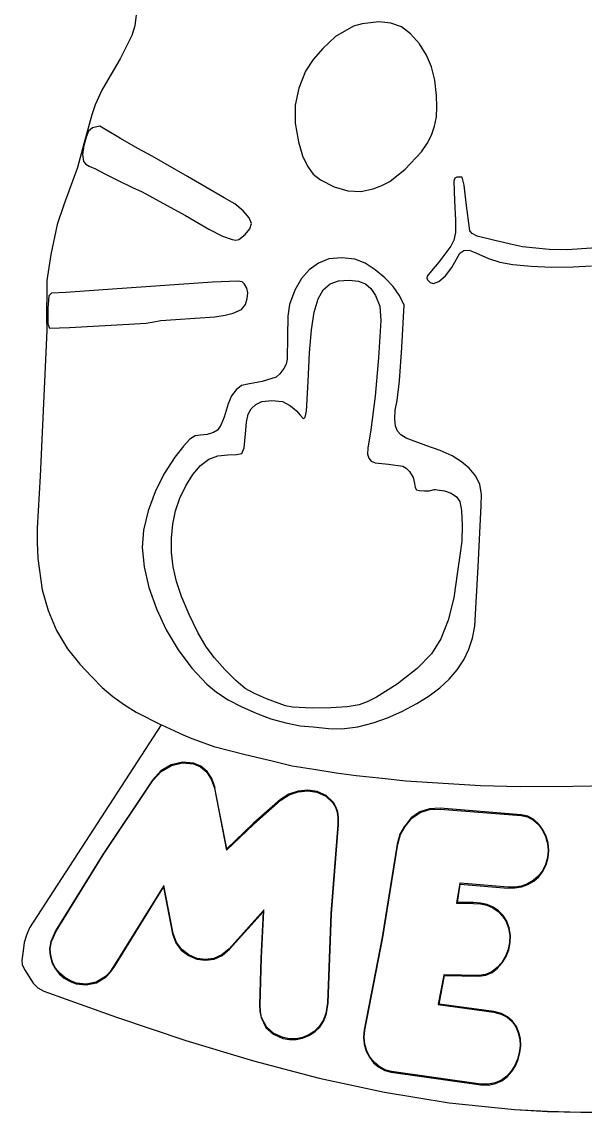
# Model space of a CAD drawing. Extents: x 14 to 196, y 22 to 275.
# Drawn here: x 14.4 to 97, y 21.6 to 181.5 of the extents above; entities that cross this region are included whole.
import ezdxf

# ---------------------------------------------------------------- set-up
doc = ezdxf.new("R2010")
doc.units = 0

msp = doc.modelspace()

# ---------------------------------------------------------------- linework, layer by layer
at = {"layer": 'Base'}
for p, q in [((31.17257, 182.52668), (30.997225, 180.9334)), ((30.997225, 180.9334), (30.57726, 179.48397)), ((30.57726, 179.48397), (28.859726, 176.059948)), ((28.859726, 176.059948), (27.0369, 172.97791)), ((27.0369, 172.97791), (26.164244, 171.484404)), ((26.164244, 171.484404), (25.16363, 169.33989)), ((24.68201, 167.86866), (23.49655, 163.61569)), ((25.16363, 169.33989), (24.68201, 167.86866)), ((23.49655, 163.61569), (22.5886, 160.16887)), ((22.5886, 160.16887), (20.58975, 154.6581)), ((20.58975, 154.6581), (19.62392, 151.81641)), ((19.62392, 151.81641), (18.668947, 147.40449)), ((18.668947, 147.40449), (18.11083, 143.5611)), ((18.07053, 142.55031), (18.043142, 138.247886)), ((18.11083, 143.5611), (18.07053, 142.55031)), ((18.043142, 138.247886), (18.08813, 136.22925)), ((18.08813, 136.22925), (17.10318, 114.90135)), ((17.10318, 114.90135), (16.6908, 107.28838)), ((16.6908, 107.28838), (16.659164, 105.202408)), ((16.659164, 105.202408), (16.782366, 102.847798)), ((16.782366, 102.847798), (17.42099, 98.2326)), ((17.42099, 98.2326), (18.282856, 95.188329)), ((18.282856, 95.188329), (19.53388, 92.256386)), ((19.53388, 92.256386), (21.099822, 89.584425)), ((21.099822, 89.584425), (22.90644, 87.3201)), ((22.90644, 87.3201), (24.66551, 85.46026)), ((24.66551, 85.46026), (26.20082, 83.91876)), ((26.20082, 83.91876), (27.7474, 82.607384)), ((27.7474, 82.607384), (29.49312, 81.35819)), ((29.49312, 81.35819), (31.17829, 80.30967)), ((31.17829, 80.30967), (34.85713, 78.43382)), ((34.85713, 78.43382), (15.55343, 48.67132)), ((15.55343, 48.67132), (15.109682, 47.602119)), ((14.787077, 46.528992), (14.60361, 45.33096)), ((15.109682, 47.602119), (14.787077, 46.528992)), ((14.60361, 45.33096), (14.424753, 43.895348)), ((14.424753, 43.895348), (14.482976, 43.300408)), ((14.482976, 43.300408), (14.82272, 42.55335)), ((14.82272, 42.55335), (16.08746, 40.580454)), ((16.08746, 40.580454), (16.790643, 39.871607)), ((16.790643, 39.871607), (17.67164, 39.38404)), ((17.67164, 39.38404), (28.285227, 35.584061)), ((28.285227, 35.584061), (38.485944, 32.170165)), ((38.485944, 32.170165), (48.369702, 29.175603)), ((48.369702, 29.175603), (58.032415, 26.633625)), ((58.032415, 26.633625), (67.569995, 24.577483)), ((67.569995, 24.577483), (77.078355, 23.040426)), ((77.078355, 23.040426), (86.653407, 22.055705)), ((86.653407, 22.055705), (91.495916, 21.780862)), ((91.495916, 21.780862), (96.391065, 21.656571)), ((96.391065, 21.656571), (101.350844, 21.68699))]:
    msp.add_line(p, q, dxfattribs=at)
at = {"layer": 'Base extrude'}
for p, q in [((63.03056, 180.86694), (60.39391, 179.35324)), ((64.312251, 181.220875), (63.03056, 180.86694)), ((66.74526, 181.48091), (64.312251, 181.220875)), ((68.542719, 181.31105), (66.74526, 181.48091)), ((70.071275, 180.75199), (68.542719, 181.31105)), ((71.425471, 179.75262), (70.071275, 180.75199)), ((60.39391, 179.35324), (58.558664, 177.57346)), ((72.69985, 178.26183), (71.425471, 179.75262)), ((58.558664, 177.57346), (57.155301, 175.980147)), ((73.725189, 176.618893), (72.69985, 178.26183)), ((57.155301, 175.980147), (56.03173, 174.29308)), ((74.462337, 174.889461), (73.725189, 176.618893)), ((56.03173, 174.29308), (55.018015, 171.803338)), ((74.948922, 172.961056), (74.462337, 174.889461)), ((75.22257, 170.7212), (74.948922, 172.961056)), ((55.018015, 171.803338), (54.508969, 169.28507)), ((75.282108, 169.060892), (75.22257, 170.7212)), ((54.508969, 169.28507), (54.49774, 166.670682)), ((75.191408, 167.561173), (75.282108, 169.060892)), ((54.49774, 166.670682), (54.97748, 163.89258)), ((74.934924, 166.185432), (75.191408, 167.561173)), ((24.184603, 165.453336), (23.849464, 164.588839)), ((24.769899, 165.98047), (24.184603, 165.453336)), ((25.85674, 166.19122), (24.769899, 165.98047)), ((28.89944, 164.37789), (25.85674, 166.19122)), ((73.862429, 163.659438), (74.497113, 164.897058)), ((74.497113, 164.897058), (74.934924, 166.185432)), ((23.5131, 163.366), (23.345434, 162.057781)), ((23.849464, 164.588839), (23.5131, 163.366)), ((23.5131, 163.366), (23.5131, 163.366)), ((31.41299, 162.92579), (28.89944, 164.37789)), ((54.97748, 163.89258), (55.584312, 161.878481)), ((73.015328, 162.435963), (73.862429, 163.659438)), ((23.345434, 162.057781), (23.466, 161.01465)), ((33.52965, 161.80647), (31.41299, 162.92579)), ((38.68903, 158.85007), (33.52965, 161.80647)), ((55.584312, 161.878481), (56.294342, 160.329376)), ((70.6217, 159.885), (73.015328, 162.435963)), ((23.466, 161.01465), (23.806915, 160.640334)), ((23.806915, 160.640334), (24.27554, 160.356215)), ((24.27554, 160.356215), (25.24282, 159.97144)), ((25.24282, 159.97144), (26.60656, 159.21128)), ((56.294342, 160.329376), (57.151174, 159.16989)), ((68.37041, 158.120513), (70.6217, 159.885)), ((26.60656, 159.21128), (28.46278, 158.30798)), ((28.46278, 158.30798), (30.67143, 157.21916)), ((44.11092, 155.70039), (38.68903, 158.85007)), ((57.151174, 159.16989), (58.19841, 158.32465)), ((58.19841, 158.32465), (60.217683, 157.301194)), ((77.891759, 158.595919), (77.758449, 158.158959)), ((78.18461, 158.74428), (77.891759, 158.595919)), ((78.98035, 158.71678), (78.18461, 158.74428)), ((79.260299, 157.550297), (78.98035, 158.71678)), ((30.67143, 157.21916), (32.07444, 156.55822)), ((60.217683, 157.301194), (62.198016, 156.736558)), ((62.198016, 156.736558), (64.112719, 156.635305)), ((64.112719, 156.635305), (65.9351, 157.002)), ((65.9351, 157.002), (67.220594, 157.508092)), ((65.9351, 157.002), (65.9351, 157.002)), ((67.220594, 157.508092), (68.37041, 158.120513)), ((77.758449, 158.158959), (77.86469, 155.27098)), ((79.55947, 154.9789), (79.260299, 157.550297)), ((32.07444, 156.55822), (35.11715, 154.90922)), ((45.629668, 154.798601), (44.11092, 155.70039)), ((77.86469, 155.27098), (78.008301, 152.436465)), ((35.11715, 154.90922), (38.42444, 153.12328)), ((46.894825, 153.774775), (45.629668, 154.798601)), ((47.760735, 152.767689), (46.894825, 153.774775)), ((80.08758, 150.86218), (79.55947, 154.9789)), ((38.42444, 153.12328), (41.86403, 151.12857)), ((48.08174, 151.91612), (47.760735, 152.767689)), ((47.841463, 151.163724), (48.08174, 151.91612)), ((78.008301, 152.436465), (77.982401, 150.627699)), ((41.86403, 151.12857), (43.84067, 150.100206)), ((46.238983, 149.570881), (47.16758, 150.30743)), ((47.16758, 150.30743), (47.841463, 151.163724)), ((77.982401, 150.627699), (77.755856, 149.480041)), ((80.441192, 150.456033), (80.08758, 150.86218)), ((81.170406, 150.082565), (80.441192, 150.456033)), ((43.84067, 150.100206), (45.24935, 149.56949)), ((45.24935, 149.56949), (45.814503, 149.502381)), ((45.814503, 149.502381), (46.238983, 149.570881)), ((77.755856, 149.480041), (77.29753, 148.62885)), ((83.77121, 149.4276), (81.170406, 150.082565)), ((86.52463, 148.78803), (83.77121, 149.4276)), ((87.798178, 148.531954), (86.52463, 148.78803)), ((77.29753, 148.62885), (75.576915, 146.266669)), ((78.14784, 146.71502), (78.61136, 147.56884)), ((78.61136, 147.56884), (79.207568, 147.9965)), ((79.207568, 147.9965), (79.985834, 148.013993)), ((79.985834, 148.013993), (80.99553, 147.63731)), ((80.99553, 147.63731), (82.833831, 146.792662)), ((89.26665, 148.36431), (87.798178, 148.531954)), ((91.73723, 148.11349), (89.26665, 148.36431)), ((94.434356, 148.068987), (91.73723, 148.11349)), ((98.6164, 148.37574), (94.434356, 148.068987)), ((57.8983, 146.10076), (56.551243, 145.148768)), ((59.442985, 146.75227), (57.8983, 146.10076)), ((61.35349, 146.8816), (59.442985, 146.75227)), ((63.245126, 146.733012), (61.35349, 146.8816)), ((64.73828, 146.12121), (63.245126, 146.733012)), ((66.231984, 145.159695), (64.73828, 146.12121)), ((75.576915, 146.266669), (74.46398, 144.98277)), ((76.519321, 144.290605), (77.473466, 145.479981)), ((77.473466, 145.479981), (78.14784, 146.71502)), ((82.833831, 146.792662), (84.48889, 146.258746)), ((84.48889, 146.258746), (86.421239, 145.924055)), ((86.421239, 145.924055), (89.09141, 145.67708)), ((89.09141, 145.67708), (92.075216, 145.553889)), ((92.075216, 145.553889), (95.244462, 145.57418)), ((95.244462, 145.57418), (97.942083, 145.719414)), ((56.551243, 145.148768), (55.420713, 143.864172)), ((67.645025, 143.97869), (66.231984, 145.159695)), ((68.849806, 142.698175), (67.645025, 143.97869)), ((73.847759, 144.196311), (73.805485, 143.92296)), ((73.805485, 143.92296), (73.91133, 143.65985)), ((74.46398, 144.98277), (73.847759, 144.196311)), ((75.536303, 143.414422), (76.519321, 144.290605)), ((27.70869, 142.29922), (20.87821, 141.806696)), ((42.39309, 143.3312), (27.70869, 142.29922)), ((46.133457, 143.502146), (42.39309, 143.3312)), ((46.749487, 143.36606), (46.133457, 143.502146)), ((47.08945, 143.04853), (46.749487, 143.36606)), ((47.408259, 142.464848), (47.08945, 143.04853)), ((47.533181, 141.751318), (47.408259, 142.464848)), ((55.420713, 143.864172), (54.464966, 142.18772)), ((58.623125, 142.234123), (59.612844, 143.083546)), ((59.612844, 143.083546), (60.864001, 143.513373)), ((60.864001, 143.513373), (62.41025, 143.60689)), ((62.41025, 143.60689), (63.7697, 143.469168)), ((63.7697, 143.469168), (64.790631, 143.097602)), ((64.790631, 143.097602), (65.589459, 142.42544)), ((65.589459, 142.42544), (66.2826, 141.38593)), ((69.71873, 141.43813), (68.849806, 142.698175)), ((73.91133, 143.65985), (74.282754, 143.313291)), ((74.282754, 143.313291), (74.77531, 143.11896)), ((74.77531, 143.11896), (75.536303, 143.414422)), ((18.39259, 141.347), (18.219165, 139.549837)), ((18.77801, 141.72743), (18.39259, 141.347)), ((20.87821, 141.806696), (18.77801, 141.72743)), ((47.1959, 140.08695), (47.46285, 140.945998)), ((47.46285, 140.945998), (47.533181, 141.751318)), ((54.464966, 142.18772), (53.64226, 140.06016)), ((57.293382, 138.943335), (57.861189, 140.881815)), ((57.861189, 140.881815), (58.623125, 142.234123)), ((66.2826, 141.38593), (66.920967, 139.829156)), ((70.48126, 140.03712), (69.71873, 141.43813)), ((18.219165, 139.549837), (18.22502, 137.215)), ((45.40996, 138.77902), (46.631059, 139.31222)), ((46.631059, 139.31222), (47.1959, 140.08695)), ((53.64226, 140.06016), (53.423715, 138.350685)), ((66.920967, 139.829156), (67.05919, 137.70968)), ((70.14679, 133.74092), (70.48126, 140.03712)), ((32.651457, 137.328054), (33.79414, 137.51811)), ((33.79414, 137.51811), (34.781381, 137.707403)), ((34.781381, 137.707403), (36.96914, 137.87727)), ((36.96914, 137.87727), (42.720195, 138.26132)), ((42.720195, 138.26132), (44.258786, 138.483288)), ((44.258786, 138.483288), (45.40996, 138.77902)), ((53.423715, 138.350685), (53.38064, 135.36735)), ((56.886051, 136.335396), (57.293382, 138.943335)), ((67.05919, 137.70968), (66.73164, 132.244)), ((18.22502, 137.215), (18.2251, 137.215)), ((18.2251, 137.215), (18.46977, 136.60369)), ((18.46977, 136.60369), (21.422674, 136.703913)), ((21.422674, 136.703913), (30.08997, 137.15638)), ((30.08997, 137.15638), (32.651457, 137.328054)), ((56.605542, 132.97471), (56.886051, 136.335396)), ((53.38064, 135.36735), (53.337337, 132.072319)), ((56.4182, 128.77799), (56.605542, 132.97471)), ((69.802389, 128.866585), (70.14679, 133.74092)), ((53.163394, 131.310686), (52.83442, 130.68042)), ((53.337337, 132.072319), (53.163394, 131.310686)), ((66.73164, 132.244), (66.24314, 126.64501)), ((52.253109, 129.907909), (51.70272, 129.42144)), ((52.83442, 130.68042), (52.253109, 129.907909)), ((46.650186, 128.167404), (45.824962, 127.576936)), ((47.55843, 128.37787), (46.650186, 128.167404)), ((49.665368, 128.75111), (47.55843, 128.37787)), ((51.70272, 129.42144), (49.665368, 128.75111)), ((56.170681, 124.423928), (56.4182, 128.77799)), ((69.44403, 125.98893), (69.802389, 128.866585)), ((45.144411, 126.667863), (44.67018, 125.50158)), ((45.824962, 127.576936), (45.144411, 126.667863)), ((66.24314, 126.64501), (65.58319, 121.67068)), ((44.67018, 125.50158), (44.098944, 123.557875)), ((47.617174, 123.989415), (48.040484, 124.778762)), ((48.040484, 124.778762), (48.71366, 125.42459)), ((48.71366, 125.42459), (49.619571, 125.861243)), ((49.619571, 125.861243), (51.07491, 125.9785)), ((51.07491, 125.9785), (52.630391, 125.83606)), ((52.630391, 125.83606), (53.82459, 125.18701)), ((53.82459, 125.18701), (54.6814, 124.468925)), ((69.173888, 124.580306), (69.44403, 125.98893)), ((44.098944, 123.557875), (43.623413, 122.350017)), ((47.366946, 122.834953), (47.617174, 123.989415)), ((54.6814, 124.468925), (55.20707, 123.85392)), ((55.20707, 123.85392), (55.72307, 123.31231)), ((55.72307, 123.31231), (55.984039, 123.558364)), ((55.984039, 123.558364), (56.170681, 124.423928)), ((69.092473, 123.300846), (69.173888, 124.580306)), ((69.198786, 122.244093), (69.092473, 123.300846)), ((43.134549, 121.663879), (42.52332, 121.28533)), ((43.623413, 122.350017), (43.134549, 121.663879)), ((47.21302, 121.09378), (47.366946, 122.834953)), ((65.58319, 121.67068), (65.135154, 118.986195)), ((69.49183, 121.50359), (69.198786, 122.244093)), ((69.991785, 120.970908), (69.49183, 121.50359)), ((39.061973, 120.303721), (38.133701, 119.314043)), ((39.830416, 120.785741), (39.061973, 120.303721)), ((40.61477, 120.91254), (39.830416, 120.785741)), ((41.59465, 121.022045), (40.61477, 120.91254)), ((42.52332, 121.28533), (41.59465, 121.022045)), ((46.997706, 119.032823), (47.21302, 121.09378)), ((70.766546, 120.488725), (69.991785, 120.970908)), ((73.66247, 119.4144), (70.766546, 120.488725)), ((38.133701, 119.314043), (36.86986, 117.66427)), ((46.66486, 118.22756), (46.997706, 119.032823)), ((65.135154, 118.986195), (65.119885, 118.126146)), ((75.756088, 118.672502), (73.66247, 119.4144)), ((77.491256, 117.876272), (75.756088, 118.672502)), ((36.86986, 117.66427), (35.259888, 115.192276)), ((40.634471, 116.482062), (41.82707, 117.38077)), ((41.82707, 117.38077), (43.142114, 117.882383)), ((43.142114, 117.882383), (44.63519, 118.01794)), ((44.63519, 118.01794), (45.909818, 118.063793)), ((45.909818, 118.063793), (46.66486, 118.22756)), ((65.119885, 118.126146), (65.278201, 117.520338)), ((65.278201, 117.520338), (65.635919, 117.118354)), ((65.635919, 117.118354), (66.218853, 116.869779)), ((66.218853, 116.869779), (68.16363, 116.63119)), ((78.894529, 117.011662), (77.491256, 117.876272)), ((79.99246, 116.06462), (78.894529, 117.011662)), ((35.259888, 115.192276), (33.949104, 112.5759)), ((38.452443, 113.474769), (39.50873, 115.15522)), ((39.50873, 115.15522), (40.634471, 116.482062)), ((68.16363, 116.63119), (70.27938, 116.372251)), ((70.27938, 116.372251), (70.780127, 116.083924)), ((70.780127, 116.083924), (71.25348, 115.57173)), ((71.25348, 115.57173), (71.807509, 114.68892)), ((80.960611, 114.877652), (79.99246, 116.06462)), ((71.807509, 114.68892), (72.00852, 113.84406)), ((72.00852, 113.84406), (72.070685, 113.220498)), ((81.548076, 113.664444), (80.960611, 114.877652)), ((81.801456, 112.281089), (81.548076, 113.664444)), ((33.949104, 112.5759), (32.944205, 109.830659)), ((37.606587, 111.685037), (38.452443, 113.474769)), ((72.070685, 113.220498), (72.294531, 112.897435)), ((72.294531, 112.897435), (72.736081, 112.777779)), ((72.736081, 112.777779), (73.45136, 112.76444)), ((73.45136, 112.76444), (74.15211, 112.76244)), ((74.15211, 112.76244), (74.87779, 112.92467)), ((74.87779, 112.92467), (75.076567, 112.922233)), ((75.076567, 112.922233), (75.32792, 112.90157)), ((75.32792, 112.90157), (76.387081, 112.763309)), ((76.387081, 112.763309), (77.350871, 112.404205)), ((77.350871, 112.404205), (78.130988, 111.869526)), ((81.76735, 110.58368), (81.801456, 112.281089)), ((36.97341, 109.800531), (37.606587, 111.685037)), ((78.130988, 111.869526), (78.63913, 111.20454)), ((78.63913, 111.20454), (78.885274, 109.868449)), ((81.33526, 101.5827), (81.76735, 110.58368)), ((32.944205, 109.830659), (32.25189, 106.97207)), ((36.555161, 107.835757), (36.97341, 109.800531)), ((78.885274, 109.868449), (78.980736, 107.676455)), ((36.354088, 105.805223), (36.555161, 107.835757)), ((78.980736, 107.676455), (78.919945, 105.352273)), ((32.25189, 106.97207), (32.066748, 104.421046)), ((36.37244, 103.723434), (36.354088, 105.805223)), ((32.066748, 104.421046), (32.35239, 101.581012)), ((78.919945, 105.352273), (78.69733, 103.61962)), ((36.612464, 101.604898), (36.37244, 103.723434)), ((78.69733, 103.61962), (78.27995, 100.91654)), ((32.35239, 101.581012), (33.065502, 98.55748)), ((37.07641, 99.46412), (36.612464, 101.604898)), ((78.27995, 100.91654), (77.739798, 97.061511)), ((80.8425, 92.91759), (81.33526, 101.5827)), ((37.826687, 97.270622), (37.07641, 99.46412)), ((33.065502, 98.55748), (34.162765, 95.455957)), ((38.961247, 94.610731), (37.826687, 97.270622)), ((77.739798, 97.061511), (76.929068, 93.764124)), ((34.162765, 95.455957), (35.600864, 92.381956)), ((40.250994, 91.98403), (38.961247, 94.610731)), ((76.929068, 93.764124), (75.848409, 91.026444)), ((80.496613, 91.167989), (80.8425, 92.91759)), ((35.600864, 92.381956), (37.336482, 89.440984)), ((41.46683, 89.8901), (40.250994, 91.98403)), ((79.95043, 89.518086), (80.496613, 91.167989)), ((42.674962, 88.280335), (41.46683, 89.8901)), ((75.848409, 91.026444), (74.49847, 88.85054)), ((37.336482, 89.440984), (39.326303, 86.738552)), ((44.201851, 86.535284), (42.674962, 88.280335)), ((74.49847, 88.85054), (72.365464, 86.693236)), ((78.248919, 86.50633), (79.201886, 87.96512)), ((79.201886, 87.96512), (79.95043, 89.518086)), ((39.326303, 86.738552), (41.52701, 84.38017)), ((45.784182, 84.938003), (44.201851, 86.535284)), ((72.365464, 86.693236), (69.449085, 84.41863)), ((77.089463, 85.138953), (78.248919, 86.50633)), ((47.15864, 83.77155), (45.784182, 84.938003)), ((75.721454, 83.860229), (77.089463, 85.138953)), ((41.52701, 84.38017), (42.961033, 83.213881)), ((42.961033, 83.213881), (44.697028, 82.096137)), ((48.513135, 83.008864), (47.15864, 83.77155)), ((69.449085, 84.41863), (66.398748, 82.484764)), ((74.142827, 82.667395), (75.721454, 83.860229)), ((44.697028, 82.096137), (46.658069, 81.05771)), ((50.284079, 82.233193), (48.513135, 83.008864)), ((53.05725, 81.21571), (50.284079, 82.233193)), ((65.026288, 81.788747), (63.86387, 81.34968)), ((66.398748, 82.484764), (65.026288, 81.788747)), ((70.12829, 80.38426), (72.35152, 81.55769)), ((72.35152, 81.55769), (74.142827, 82.667395)), ((46.658069, 81.05771), (48.767229, 80.129371)), ((48.767229, 80.129371), (50.94758, 79.341893)), ((54.1271, 81.0147), (53.05725, 81.21571)), ((54.12711, 81.01467), (54.1271, 81.0147)), ((56.977112, 80.89762), (54.12711, 81.01467)), ((59.74403, 80.93627), (56.977112, 80.89762)), ((62.109024, 81.074155), (59.74403, 80.93627)), ((63.86387, 81.34968), (62.109024, 81.074155)), ((68.045036, 79.464889), (70.12829, 80.38426)), ((34.8586, 78.42727), (15.5538, 48.66367)), ((34.9496, 78.38227), (34.8586, 78.42727)), ((38.13701, 76.92706), (34.9496, 78.38227)), ((50.94758, 79.341893), (53.122195, 78.726045)), ((53.122195, 78.726045), (55.214148, 78.3126)), ((63.66014, 78.13711), (65.94218, 78.736774)), ((65.94218, 78.736774), (68.045036, 79.464889)), ((39.4191, 76.40926), (38.13701, 76.92706)), ((55.214148, 78.3126), (57.14651, 78.13233)), ((57.14651, 78.13233), (59.39055, 77.89611)), ((59.39055, 77.89611), (61.347544, 77.834797)), ((61.347544, 77.834797), (63.66012, 78.1371)), ((63.66012, 78.1371), (63.66014, 78.13711)), ((42.78898, 75.182036), (39.4191, 76.40926)), ((47.15558, 74.03318), (42.78898, 75.182036)), ((51.12433, 73.08957), (47.15558, 74.03318)), ((54.066014, 72.387491), (51.12433, 73.08957)), ((57.20974, 71.88861), (54.066014, 72.387491)), ((60.51704, 71.35531), (57.20974, 71.88861)), ((63.42745, 70.98117), (60.51704, 71.35531)), ((67.26391, 70.57293), (63.42745, 70.98117)), ((70.70349, 70.19724), (67.26391, 70.57293)), ((81.64284, 69.486606), (70.70349, 70.19724)), ((87.457384, 69.360739), (81.64284, 69.486606)), ((95.17749, 69.39935), (87.457384, 69.360739)), ((108.80349, 69.58487), (95.17749, 69.39935)), ((15.5538, 48.66367), (15.110057, 47.594464)), ((14.787456, 46.521334), (14.60399, 45.3233)), ((15.110057, 47.594464), (14.787456, 46.521334)), ((14.60399, 45.3233), (14.425387, 43.887951)), ((14.425387, 43.887951), (14.483787, 43.293188)), ((14.483787, 43.293188), (14.82361, 42.54621)), ((14.82361, 42.54621), (16.088091, 40.573054)), ((16.088091, 40.573054), (16.791099, 39.864029)), ((16.791099, 39.864029), (17.67202, 39.37638)), ((17.67202, 39.37638), (28.285657, 35.576381)), ((28.285657, 35.576381), (38.486412, 32.162464)), ((38.486412, 32.162464), (48.3702, 29.16788)), ((48.3702, 29.16788), (58.032937, 26.625881)), ((58.032937, 26.625881), (67.570538, 24.569718)), ((67.570538, 24.569718), (77.078919, 23.032643)), ((77.078919, 23.032643), (86.653996, 22.047907)), ((86.653996, 22.047907), (91.496518, 21.773057)), ((91.496518, 21.773057), (96.391682, 21.648761)), ((96.391682, 21.648761), (101.351479, 21.679176))]:
    msp.add_line(p, q, dxfattribs=at)
at = {"layer": 'MERDE'}
for p, q in [((36.32963, 72.59336), (34.812712, 71.70169)), ((34.871406, 71.617458), (36.362598, 72.49244)), ((37.971602, 72.981784), (36.32963, 72.59336)), ((36.362598, 72.49244), (37.97567, 72.873505)), ((39.599526, 72.833328), (37.971602, 72.981784)), ((37.97567, 72.873505), (39.572369, 72.728142)), ((39.572369, 72.728142), (40.615204, 72.281716)), ((40.665939, 72.376175), (39.599526, 72.833328)), ((40.615204, 72.281716), (41.508319, 71.538972)), ((41.580113, 71.61584), (40.665939, 72.376175)), ((33.559946, 70.340408), (26.280985, 59.428105)), ((34.812712, 71.70169), (33.559946, 70.340408)), ((33.640349, 70.281072), (34.871406, 71.617458)), ((41.508319, 71.538972), (42.20213, 70.496545)), ((42.290236, 70.551122), (41.580113, 71.61584)), ((42.20213, 70.496545), (42.647049, 69.151072)), ((42.744496, 69.180818), (42.290236, 70.551122)), ((26.364116, 59.370463), (33.640349, 70.281072)), ((42.647049, 69.151072), (44.409919, 60.049562)), ((42.7433, 69.17618), (42.744496, 69.180818)), ((44.47245, 60.25279), (42.7433, 69.17618)), ((56.337427, 68.849105), (54.935029, 68.71381)), ((54.952945, 68.605817), (56.333592, 68.740087)), ((56.333592, 68.740087), (57.670659, 68.553728)), ((57.6977, 68.6585), (56.337427, 68.849105)), ((52.34914, 67.4984), (48.33533, 63.95994)), ((48.366402, 63.850052), (52.409299, 67.412178)), ((53.576826, 68.260835), (52.34914, 67.4984)), ((52.409299, 67.412178), (53.615814, 68.160114)), ((54.935029, 68.71381), (53.576826, 68.260835)), ((53.615814, 68.160114), (54.952945, 68.605817)), ((57.670659, 68.553728), (57.6695, 68.553452)), ((57.6695, 68.553452), (58.992851, 67.973044)), ((57.697806, 68.659087), (57.6977, 68.6585)), ((59.046776, 68.066423), (57.697806, 68.659087)), ((58.992851, 67.973044), (60.01988, 67.003832)), ((60.098606, 67.072297), (59.046776, 68.066423)), ((60.01988, 67.003832), (60.38829, 66.369902)), ((60.477296, 66.420575), (60.098606, 67.072297)), ((60.38829, 66.369902), (60.641868, 65.633925)), ((60.73836, 65.664586), (60.477296, 66.420575)), ((60.641868, 65.633925), (60.766404, 64.793009)), ((60.867118, 64.803429), (60.73836, 65.664586)), ((72.760074, 65.676209), (71.519132, 64.821089)), ((71.580993, 64.743177), (72.797469, 65.583119)), ((74.195428, 66.144157), (72.760074, 65.676209)), ((72.797469, 65.583119), (74.207425, 66.042112)), ((75.7464, 66.201466), (74.195428, 66.144157)), ((74.207425, 66.042112), (75.735248, 66.097)), ((75.735248, 66.097), (75.73952, 66.096258)), ((75.73952, 66.096258), (87.601218, 65.144373)), ((87.6119, 65.2529), (75.7464, 66.201466)), ((48.33533, 63.95994), (44.47245, 60.25279)), ((60.766404, 64.793009), (60.747688, 63.844262)), ((60.848889, 63.836207), (60.867118, 64.803429)), ((71.519132, 64.821089), (70.5514, 63.602266)), ((70.633608, 63.54544), (71.580993, 64.743177)), ((87.601218, 65.144373), (88.560285, 64.931252)), ((87.612528, 65.251914), (87.6119, 65.2529)), ((88.595953, 65.033409), (87.612528, 65.251914)), ((88.560285, 64.931252), (89.412143, 64.475017)), ((89.467704, 64.565333), (88.595953, 65.033409)), ((89.412143, 64.475017), (90.142869, 63.817655)), ((90.2141, 63.892325), (89.467704, 64.565333)), ((44.475719, 60.116348), (48.366402, 63.850052)), ((60.747688, 63.844262), (59.74103, 50.756036)), ((59.841485, 50.752858), (60.848889, 63.836207)), ((69.860479, 62.398881), (69.442644, 60.94765)), ((69.541103, 60.933904), (69.953845, 62.365411)), ((70.546294, 63.59299), (69.860479, 62.398881)), ((69.953845, 62.365411), (70.628523, 63.536164)), ((70.550567, 63.597628), (70.546294, 63.59299)), ((70.5514, 63.602266), (70.550567, 63.597628)), ((70.628523, 63.536164), (70.629335, 63.540802)), ((70.629335, 63.540802), (70.633608, 63.54544)), ((90.142869, 63.817655), (90.738538, 63.001153)), ((90.821458, 63.059024), (90.2141, 63.892325)), ((90.738538, 63.001153), (91.184923, 62.068285)), ((91.276639, 62.109416), (90.821458, 63.059024)), ((69.441832, 60.943012), (67.227042, 47.291875)), ((67.323403, 47.278479), (69.541103, 60.933904)), ((69.442644, 60.94765), (69.441832, 60.943012)), ((91.184923, 62.068285), (91.468534, 61.063252)), ((91.566462, 61.086592), (91.276639, 62.109416)), ((91.468534, 61.063252), (91.576516, 60.030114)), ((91.677132, 60.033801), (91.566462, 61.086592)), ((26.280985, 59.428105), (19.366546, 48.243808)), ((19.452149, 48.187672), (26.364116, 59.370463)), ((44.409919, 60.049562), (44.475719, 60.116348)), ((91.576516, 60.030114), (91.49602, 59.012933)), ((91.594856, 58.994294), (91.677132, 60.033801)), ((91.200776, 57.943326), (90.739739, 57.016231)), ((90.822768, 56.959485), (91.293636, 57.904648)), ((91.49602, 59.012933), (91.200776, 57.943326)), ((91.293636, 57.904648), (91.594856, 58.994294)), ((90.134473, 56.234855), (89.406541, 55.602404)), ((89.46164, 55.516466), (90.204641, 56.16227)), ((90.739739, 57.016231), (90.134473, 56.234855)), ((90.204641, 56.16227), (90.822768, 56.959485)), ((35.175611, 54.792362), (27.875331, 42.987362)), ((27.958321, 42.931978), (35.189061, 54.624378)), ((35.242906, 54.896251), (35.175611, 54.792362)), ((35.189061, 54.624378), (36.521371, 47.803698)), ((36.621656, 47.832981), (35.242906, 54.896251)), ((78.614844, 55.17039), (78.160957, 52.36664)), ((78.271529, 52.409362), (78.705356, 55.101682)), ((78.623389, 55.214914), (78.614844, 55.17039)), ((78.66932, 55.210276), (78.623389, 55.214914)), ((85.69942, 54.625993), (78.66932, 55.210276)), ((78.705356, 55.101682), (85.688646, 54.516634)), ((85.688646, 54.516634), (86.70727, 54.522157)), ((86.702383, 54.630673), (85.69942, 54.625993)), ((87.668933, 54.797107), (86.702383, 54.630673)), ((86.70727, 54.522157), (87.690568, 54.692945)), ((88.577506, 55.122086), (87.668933, 54.797107)), ((87.690568, 54.692945), (88.616154, 55.025536)), ((89.406541, 55.602404), (88.577506, 55.122086)), ((88.616154, 55.025536), (89.46164, 55.516466)), ((49.831606, 51.220621), (44.798006, 45.605121)), ((49.551858, 44.278676), (49.914282, 51.17888)), ((49.922828, 51.317785), (49.831606, 51.220621)), ((49.914282, 51.17888), (49.922828, 51.317785)), ((78.160957, 52.36664), (78.150275, 52.30426)), ((78.150275, 52.30426), (78.205393, 52.304863)), ((78.205393, 52.304863), (80.652103, 52.260339)), ((80.650899, 52.367621), (78.271529, 52.409362)), ((81.662838, 52.311192), (80.650899, 52.367621)), ((80.652103, 52.260339), (81.648259, 52.205216)), ((81.648259, 52.205216), (82.594901, 51.98731)), ((82.62561, 52.088501), (81.662838, 52.311192)), ((82.594901, 51.98731), (83.468994, 51.611818)), ((83.515707, 51.704968), (82.62561, 52.088501)), ((83.468994, 51.611818), (84.247503, 51.083939)), ((84.309619, 51.166011), (83.515707, 51.704968)), ((84.983481, 50.476927), (84.309619, 51.166011)), ((44.869229, 45.538916), (49.807979, 51.044106)), ((49.807979, 51.044106), (49.450217, 44.210986)), ((59.74103, 50.756036), (59.212638, 37.667562)), ((59.312159, 37.669307), (59.841485, 50.752858)), ((84.247503, 51.083939), (84.907339, 50.409565)), ((84.907339, 50.409565), (85.425543, 49.594486)), ((85.513181, 49.643462), (84.983481, 50.476927)), ((85.425543, 49.594486), (85.779159, 48.643537)), ((85.874847, 48.671744), (85.513181, 49.643462)), ((19.366546, 48.243808), (18.674863, 46.685848)), ((18.772793, 46.659232), (19.452149, 48.187672)), ((85.779159, 48.643537), (85.945233, 47.561549)), ((86.044609, 47.567901), (85.874847, 48.671744)), ((18.674863, 46.685848), (18.500066, 45.588844)), ((18.601591, 45.587308), (18.772793, 46.659232)), ((36.521371, 47.803698), (37.003707, 46.481306)), ((37.093514, 46.539552), (36.621656, 47.832981)), ((37.003707, 46.481306), (37.809111, 45.404843)), ((37.882261, 45.485048), (37.093514, 46.539552)), ((67.227042, 47.291875), (64.595972, 33.715512)), ((64.689453, 33.698204), (67.323403, 47.278479)), ((85.927326, 46.523765), (85.715923, 45.494814)), ((85.811679, 45.462332), (86.027373, 46.51182)), ((85.944399, 47.556912), (85.927326, 46.523765)), ((85.945233, 47.561549), (85.944399, 47.556912)), ((86.027373, 46.51182), (86.044609, 47.567901)), ((18.500066, 45.588844), (18.565533, 44.549252)), ((18.665331, 44.573008), (18.601591, 45.587308)), ((37.809111, 45.404843), (38.859095, 44.600975)), ((38.911585, 44.696525), (37.882261, 45.485048)), ((44.798006, 45.605121), (43.767345, 44.697006)), ((43.81342, 44.60599), (44.868011, 45.534278)), ((44.868011, 45.534278), (44.869229, 45.538916)), ((85.715923, 45.494814), (85.329001, 44.511317)), ((85.417025, 44.460351), (85.811679, 45.462332)), ((18.565533, 44.549252), (18.842623, 43.584815)), ((18.936352, 43.631895), (18.665331, 44.573008)), ((18.842623, 43.584815), (19.302691, 42.713278)), ((19.386991, 42.779532), (18.936352, 43.631895)), ((38.859095, 44.600975), (40.075171, 44.096368)), ((40.105176, 44.201041), (38.911585, 44.696525)), ((40.075171, 44.096368), (41.33953, 43.918635)), ((41.346083, 44.025871), (40.105176, 44.201041)), ((41.33953, 43.918635), (42.611436, 44.077976)), ((42.591755, 44.180891), (41.346083, 44.025871)), ((43.767345, 44.697006), (42.591755, 44.180891)), ((42.611436, 44.077976), (43.81342, 44.60599)), ((49.450217, 44.210986), (49.248771, 37.378106)), ((49.348793, 37.37848), (49.551858, 44.278676)), ((84.785369, 43.614532), (84.104752, 42.845846)), ((84.169059, 42.763795), (84.862909, 43.546791)), ((85.329001, 44.511317), (84.785369, 43.614532)), ((84.862909, 43.546791), (85.417025, 44.460351)), ((19.302691, 42.713278), (19.916954, 41.951323)), ((19.989729, 42.031901), (19.386991, 42.779532)), ((19.916954, 41.951323), (20.657239, 41.314453)), ((20.717078, 41.40577), (19.989729, 42.031901)), ((26.710414, 41.563684), (25.341018, 40.727698)), ((27.325411, 42.198406), (26.710414, 41.563684)), ((26.770905, 41.48255), (27.398298, 42.129138)), ((27.875331, 42.987362), (27.325411, 42.198406)), ((27.398298, 42.129138), (27.958321, 42.931978)), ((76.298373, 41.733102), (75.480518, 37.471592)), ((75.587688, 37.498692), (76.388709, 41.666562)), ((76.306918, 41.782264), (76.298373, 41.733102)), ((76.352849, 41.777626), (76.306918, 41.782264)), ((81.440649, 41.708522), (76.352849, 41.777626)), ((76.388709, 41.666562), (81.442859, 41.599081)), ((82.41258, 41.853203), (81.440649, 41.708522)), ((81.442859, 41.599081), (82.438395, 41.749073)), ((83.307218, 42.245524), (82.41258, 41.853203)), ((82.438395, 41.749073), (83.354008, 42.150933)), ((84.104752, 42.845846), (83.307218, 42.245524)), ((83.354008, 42.150933), (84.169059, 42.763795)), ((20.657239, 41.314453), (21.495971, 40.818755)), ((21.541486, 40.917841), (20.717078, 41.40577)), ((21.495971, 40.818755), (22.405571, 40.480318)), ((22.435401, 40.584812), (21.541486, 40.917841)), ((22.405571, 40.480318), (23.878271, 40.314433)), ((23.878795, 40.420907), (22.435401, 40.584812)), ((23.878271, 40.314433), (25.372135, 40.629272)), ((25.341018, 40.727698), (23.878795, 40.420907)), ((25.372135, 40.629272), (26.770905, 41.48255)), ((49.248771, 37.378106), (49.300298, 36.392493)), ((49.398854, 36.4096), (49.348793, 37.37848)), ((59.212638, 37.667562), (59.000713, 36.124672)), ((59.097051, 36.099097), (59.312159, 37.669307)), ((75.480518, 37.471592), (75.465563, 37.414314)), ((75.465563, 37.414314), (83.602473, 36.290204)), ((83.617868, 36.393782), (75.587688, 37.498692)), ((49.300298, 36.392493), (49.488879, 35.515866)), ((49.582763, 35.549778), (49.398854, 36.4096)), ((49.488879, 35.515866), (50.219723, 34.084607)), ((50.296805, 34.150054), (49.582763, 35.549778)), ((59.000713, 36.124672), (58.595791, 35.075198)), ((58.682873, 35.027416), (59.097051, 36.099097)), ((83.602473, 36.290204), (84.68806, 36.022244)), ((84.723365, 36.12025), (83.617868, 36.393782)), ((84.68806, 36.022244), (85.584578, 35.559214)), ((85.639885, 35.64645), (84.723365, 36.12025)), ((85.584578, 35.559214), (86.298772, 34.931846)), ((86.372023, 35.004053), (85.639885, 35.64645)), ((50.219723, 34.084607), (51.326341, 33.0744)), ((51.380283, 33.164805), (50.296805, 34.150054)), ((58.019585, 34.199176), (57.303093, 33.496409)), ((57.359557, 33.413435), (58.09277, 34.132002)), ((58.595791, 35.075198), (58.019585, 34.199176)), ((58.09277, 34.132002), (58.682873, 35.027416)), ((64.595972, 33.715512), (64.496901, 32.655229)), ((64.593264, 32.661839), (64.689453, 33.698204)), ((86.298772, 34.931846), (86.837383, 34.170874)), ((86.924368, 34.224732), (86.372023, 35.004053)), ((86.837383, 34.170874), (87.206646, 33.30634)), ((87.302318, 33.340469), (86.924368, 34.224732)), ((51.326341, 33.0744), (52.693771, 32.475316)), ((52.722563, 32.57953), (51.380283, 33.164805)), ((52.693771, 32.475316), (53.651105, 32.309333)), ((53.663183, 32.416326), (52.722563, 32.57953)), ((53.651105, 32.309333), (54.629102, 32.320346)), ((54.624527, 32.426526), (53.663183, 32.416326)), ((55.573576, 32.610021), (54.624527, 32.426526)), ((54.629102, 32.320346), (55.595004, 32.508089)), ((56.477313, 32.966702), (55.573576, 32.610021)), ((55.595004, 32.508089), (56.516051, 32.872297)), ((57.303093, 33.496409), (56.477313, 32.966702)), ((56.516051, 32.872297), (57.359557, 33.413435)), ((64.496901, 32.655229), (64.606796, 31.609426)), ((64.702164, 31.638622), (64.593264, 32.661839)), ((87.206646, 33.30634), (87.412043, 32.368459)), ((87.51233, 32.38308), (87.302318, 33.340469)), ((87.412043, 32.368459), (87.459144, 31.388159)), ((87.560349, 31.38395), (87.51233, 32.38308)), ((64.606796, 31.609426), (64.906539, 30.611557)), ((64.99716, 30.661564), (64.702164, 31.638622)), ((64.906539, 30.611557), (65.377013, 29.695076)), ((65.459257, 29.763675), (64.99716, 30.661564)), ((87.353523, 30.396364), (87.101181, 29.42449)), ((87.195525, 29.385784), (87.452322, 30.374462)), ((87.459144, 31.388159), (87.353523, 30.396364)), ((87.452322, 30.374462), (87.560349, 31.38395)), ((65.377013, 29.695076), (65.9991, 28.893439)), ((66.069462, 28.977965), (65.459257, 29.763675)), ((65.9991, 28.893439), (66.753681, 28.240099)), ((66.80878, 28.337445), (66.069462, 28.977965)), ((87.101181, 29.42449), (86.707, 28.503969)), ((86.795164, 28.448974), (87.195525, 29.385784)), ((66.753681, 28.240099), (67.621637, 27.768512)), ((67.658219, 27.875125), (66.80878, 28.337445)), ((67.621637, 27.768512), (68.583852, 27.512132)), ((68.598783, 27.624014), (67.658219, 27.875125)), ((68.583852, 27.512132), (81.689852, 25.659222)), ((81.704783, 25.771124), (68.598783, 27.624014)), ((86.177376, 27.665357), (85.518703, 26.939204)), ((85.584952, 26.854132), (86.256539, 27.594826)), ((86.707, 28.503969), (86.177376, 27.665357)), ((86.256539, 27.594826), (86.795164, 28.448974)), ((81.689852, 25.659222), (82.830987, 25.62902)), ((82.825223, 25.740768), (81.704783, 25.771124)), ((83.83763, 25.946042), (82.825223, 25.740768)), ((82.830987, 25.62902), (83.865316, 25.839309)), ((84.737093, 26.355877), (83.83763, 25.946042)), ((83.865316, 25.839309), (84.785688, 26.258283)), ((85.518703, 26.939204), (84.737093, 26.355877)), ((84.785688, 26.258283), (85.584952, 26.854132))]:
    msp.add_line(p, q, dxfattribs=at)

doc.saveas('drawing.dxf')
